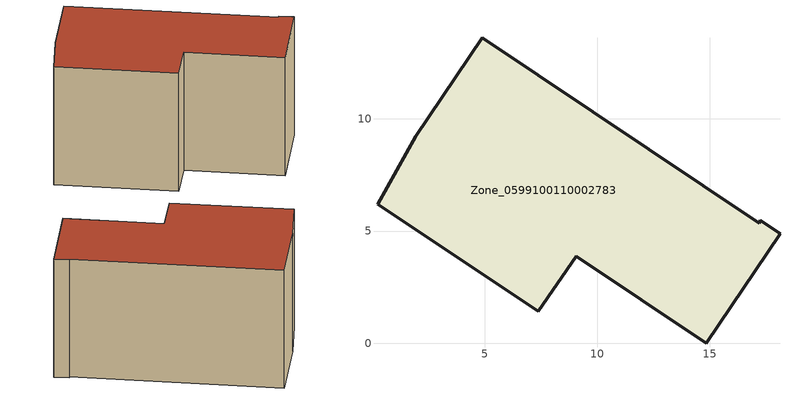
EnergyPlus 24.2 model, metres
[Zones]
Zone_0599100110002783
 floor ground (C_G): 18.14,4.89 14.85,0 9.07,3.88 7.38,1.43 0.22,6.21 1.93,9.22 4.89,13.61 17.2,5.34 17.26,5.47 z1.69
 wall outside (C_F): 14.85,0 18.14,4.89 17.26,5.47 17.2,5.34 4.89,13.61 1.93,9.22 0.22,6.21 7.38,1.43 9.07,3.88 14.85,0 z1.69:10.87
 roof outside (C_R): 17.2,5.34 4.89,13.61 1.93,9.22 0.22,6.21 7.38,1.43 9.07,3.88 14.85,0 18.14,4.89 17.26,5.47 z10.87
[BUILDING]
Pand.0599100110002783: North Axis=0; Terrain=City; Loads Convergence Tolerance Value=0.04; Temperature Convergence Tolerance Value=0.4; Solar Distribution=FullExterior; Maximum Number of Warmup Days=25; Minimum Number of Warmup Days=1
[Site:Location]
Rotterdam.The.Hague.AP_ZH_NLD Design_Conditions: Latitude=51.96; Longitude=4.45; Time Zone=1; Elevation=-4.5
[SITE:GROUNDTEMPERATURE:BUILDINGSURFACE]
18, 18, 18, 18, 18, 18, 18, 18, 18, 18, 18, 18
[MATERIAL] Thermal Absorptance=0.9; Solar Absorptance=0.7; Visible Absorptance=0.7
Name | Roughness | Thickness | Conductivity | Density | Specific Heat
G.D.2015-2018 | MediumSmooth | 0.15 | 0.0428571 | 540 | 1210
F.D.2015-2018 | Rough | 0.3 | 0.0666667 | 1920 | 840
R.D.2015-2018 | MediumRough | 0.2 | 0.0333333 | 1500 | 1000
[CONSTRUCTION]
C_G: G.D.2015-2018
C_F: F.D.2015-2018
C_R: R.D.2015-2018
[ZONE]
Zone_0599100110002783: Type=1; Multiplier=1; Ceiling Height=Autocalculate; Volume=Autocalculate; Floor Area=autocalculate; Part of Total Floor Area=Yes
[ZONEINFILTRATION:DESIGNFLOWRATE]
Infil_Zone_0599100110002783: Zone or ZoneList or Space or SpaceList=Zone_0599100110002783; Schedule=AlwaysOn; Design Flow Rate Calculation Method=Flow/Area; Flow Rate per Floor Area=0.0021; Constant Term Coefficient=1; Temperature Term Coefficient=0; Velocity Term Coefficient=0; Velocity Squared Term Coefficient=0
[HVACTEMPLATE:ZONE:IDEALLOADSAIRSYSTEM]
Zone_0599100110002783: Maximum Heating Supply Air Temperature=50; Minimum Cooling Supply Air Temperature=13; Maximum Heating Supply Air Humidity Ratio=0.0156; Minimum Cooling Supply Air Humidity Ratio=0.0077; Heating Limit=NoLimit; Cooling Limit=NoLimit; Dehumidification Control Type=ConstantSensibleHeatRatio; Cooling Sensible Heat Ratio=0.7; Dehumidification Setpoint=60; Humidification Control Type=None; Humidification Setpoint=30; Outdoor Air Method=None; Outdoor Air Flow Rate per Person=0.00944; Outdoor Air Flow Rate per Zone Floor Area=0; Outdoor Air Flow Rate per Zone=0; Demand Controlled Ventilation Type=None; Outdoor Air Economizer Type=NoEconomizer; Heat Recovery Type=None; Sensible Heat Recovery Effectiveness=0.7; Latent Heat Recovery Effectiveness=0.65
[ZONECONTROL:THERMOSTAT]
ThermostatControl_Zone_0599100110002783: Zone or ZoneList=Zone_0599100110002783; Control Type Schedule=DualSetpointControlType; Control 1=Thermostat_Zone_0599100110002783; Temperature Difference Between Cutout And Setpoint=0
[THERMOSTATSETPOINT:DUALSETPOINT]
Thermostat_Zone_0599100110002783: Heating Setpoint Temperature Schedule=HeatingSetpoint_Zone_0599100110002783; Cooling Setpoint Temperature Schedule=CoolingSetpoint_Zone_0599100110002783
[SCHEDULE:COMPACT]
HeatingSetpoint_Zone_0599100110002783: Through: 12/31, For: AllDays, Until: 24:00, 21
CoolingSetpoint_Zone_0599100110002783: Through: 12/31, For: AllDays, Until: 24:00, 24
DualSetpointControlType: Through: 12/31, For: AllDays, Until: 24:00, 4
AlwaysOn: Through: 12/31, For: AllDays, Until: 24:00, 1
